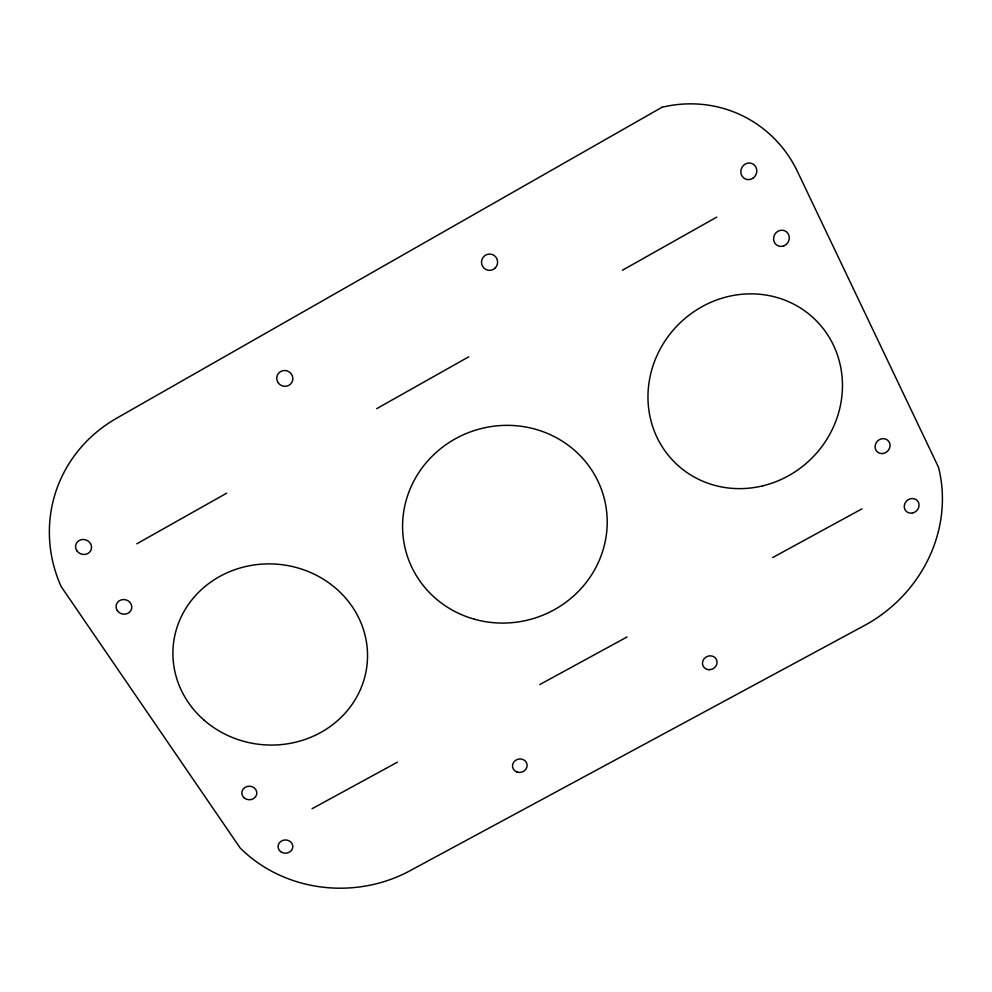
<?xml version="1.0" encoding="UTF-8"?>
<svg xmlns="http://www.w3.org/2000/svg" width="992" height="992" viewBox="0 0 992 992"><rect width="100%" height="100%" fill="white"/><g stroke="black" fill="none" stroke-linecap="round" stroke-linejoin="round"><path stroke-width="1.49" d="M136.834 543.79L226.672 493.173M376.712 408.654L468.732 356.822M622.418 270.246L716.695 217.136M312.096 808.716L397.42 762.178M539.797 684.554L627.056 636.963M772.681 557.554L861.961 508.871M661.986 107.272L116.634 418.227A145.576 136.673 15.5 0 0 61.082 586.458L240.138 847.949A136.586 124.955 -2.2 0 0 409.944 870.765L864.342 625.568A140.604 129.952 -38.4 0 0 938.457 467.158L797.506 171.604A128.687 122.648 -62.5 0 0 661.986 107.272M280.612 851.62A7.39 6.634 -0.5 0 0 292.702 847.838A7.39 6.634 -0.5 0 0 283.03 840.323A7.39 6.634 -0.5 0 0 280.612 851.62M244.156 797.866A7.502 6.783 2.2 0 0 256.618 794.629A7.502 6.783 2.2 0 0 247.206 786.458A7.502 6.783 2.2 0 0 244.156 797.866M117.254 610.526A7.924 7.304 14.9 0 0 130.894 610.564A7.924 7.304 14.9 0 0 123.616 599.528A7.924 7.304 14.9 0 0 117.254 610.526M76.843 550.746A8.085 7.452 19.7 0 0 90.694 550.746A8.085 7.452 19.7 0 0 83.154 539.462A8.085 7.452 19.7 0 0 76.843 550.746M912.541 512.988A7.7 6.981 -41.2 0 0 917.563 500.923A7.7 6.981 -41.2 0 0 904.84 503.651A7.7 6.981 -41.2 0 0 912.541 512.988M882.595 453.555A7.812 7.155 -44.1 0 0 889.043 441.8A7.812 7.155 -44.1 0 0 876.06 442.965A7.812 7.155 -44.1 0 0 882.595 453.555M783.767 245.904A8.246 7.725 -59.1 0 0 786.755 232.041A8.246 7.725 -59.1 0 0 773.748 236.989A8.246 7.725 -59.1 0 0 783.767 245.904M752.792 178.337A8.407 7.899 -65.4 0 0 752.829 163.928A8.407 7.899 -65.4 0 0 740.826 171.703A8.407 7.899 -65.4 0 0 752.792 178.337M517.018 772.024A7.341 6.721 -13 0 0 527.074 764.547A7.341 6.721 -13 0 0 515.369 760.48A7.341 6.721 -13 0 0 517.018 772.024M709.044 669.712A7.44 6.832 -26.6 0 0 716.435 659.469A7.44 6.832 -26.6 0 0 703.812 659.097A7.44 6.832 -26.6 0 0 709.044 669.712M277.81 382.205A8.122 7.874 26.5 0 0 291.797 382.515A8.122 7.874 26.5 0 0 284.766 370.487A8.122 7.874 26.5 0 0 277.81 382.205M495.095 268.125A8.172 8.06 -79.4 0 0 491.883 254.374A8.172 8.06 -79.4 0 0 481.715 264.132A8.172 8.06 -79.4 0 0 495.095 268.125M474.598 619.268A102.635 98.53 -16.3 0 0 604.674 500.241A102.635 98.53 -16.3 0 0 435.401 453.146A102.635 98.53 -16.3 0 0 474.598 619.268M204.054 720.13A97.365 90.532 4.9 0 0 365.106 675.701A97.365 90.532 4.9 0 0 241.515 567.598A97.365 90.532 4.9 0 0 204.054 720.13M762.786 485.832A100.13 94.414 -45.7 0 0 819.243 323.863A100.13 94.414 -45.7 0 0 653.592 364.039A100.13 94.414 -45.7 0 0 762.786 485.832"/></g></svg>
